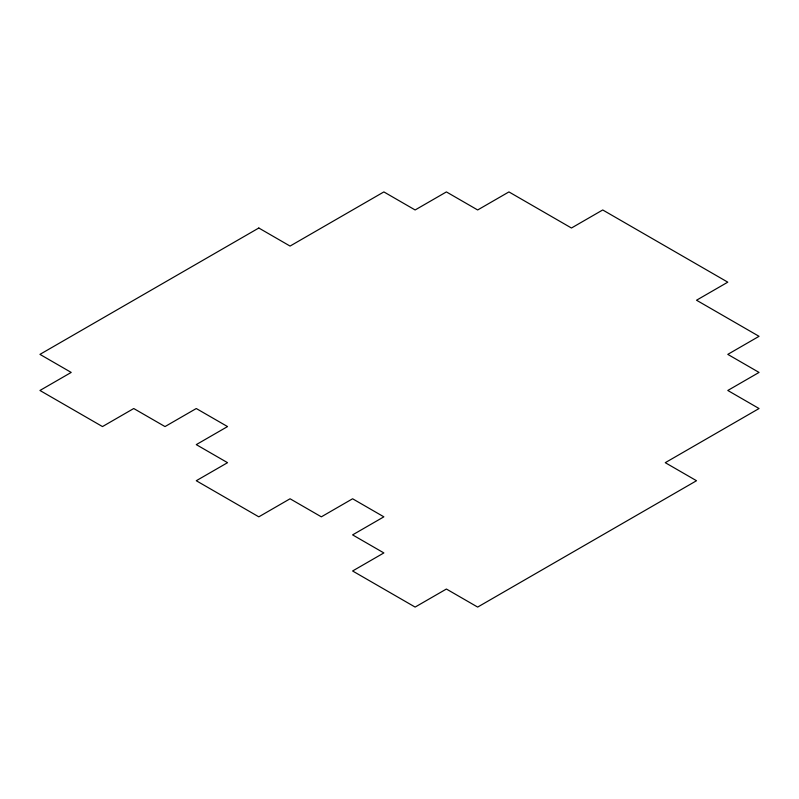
<?xml version="1.0" encoding="UTF-8"?>
<svg xmlns="http://www.w3.org/2000/svg" width="799" height="799" viewBox="0 0 799 799"><rect width="100%" height="100%" fill="white"/><g stroke="black" fill="none" stroke-linecap="round" stroke-linejoin="round"><path stroke-width="1.2" d="M258.806 228.015L39.95 354.376L71.211 372.424L39.95 390.471L102.482 426.576L133.743 408.529L165.013 426.576L196.274 408.529L227.545 426.576L196.274 444.624L227.545 462.681L196.274 480.728L258.806 516.833L290.067 498.776L321.338 516.833L352.599 498.776L383.87 516.833L352.599 534.881L383.87 552.928L352.599 570.985L415.13 607.08L446.401 589.033L477.662 607.08L696.518 480.728L665.257 462.681L759.05 408.529L727.789 390.471L759.05 372.424L727.789 354.376L759.05 336.319L696.518 300.224L727.789 282.167L602.726 209.967L571.455 228.015L508.933 191.92L477.662 209.967L446.401 191.92L415.13 209.967L383.87 191.92L290.067 246.072L258.806 228.015"/></g></svg>
